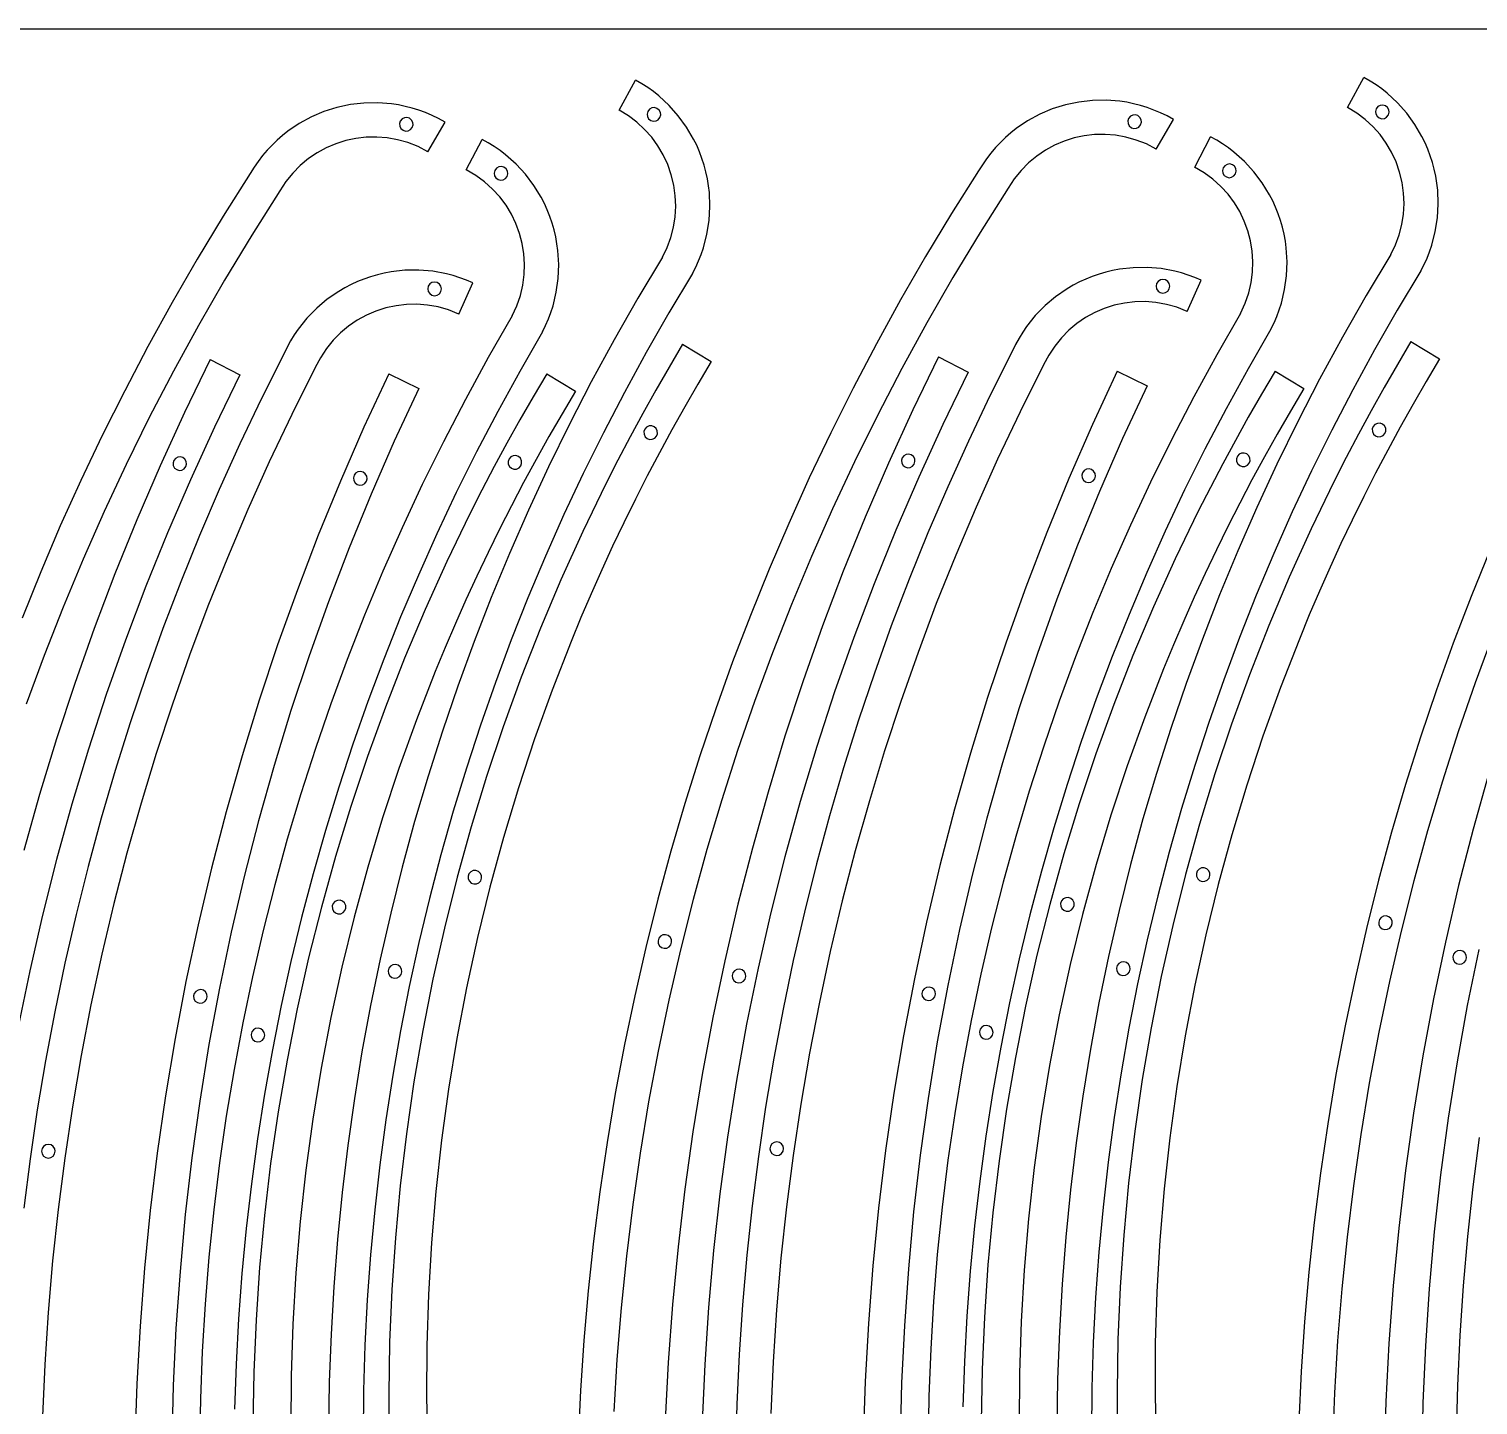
# Model space of a CAD drawing. Extents: x 0 to 2413, y 0 to 1207.
# Drawn here: x 1151 to 1787, y 603 to 1207 of the extents above; entities that cross this region are included whole.
import ezdxf

# ---------------------------------------------------------------- set-up
doc = ezdxf.new("R2010")
doc.units = 0

msp = doc.modelspace()

# ---------------------------------------------------------------- linework, layer by layer
at = {"layer": 'Layer 1', "color": 7}
for points in [[(1410.223676, 1171.029535), (1417.408957, 1184.206377)], [(1442.354794, 1099.411309), (1443.771205, 1102.168967), (1445.043915, 1104.981033), (1446.172335, 1107.841995), (1447.155875, 1110.746337), (1448.685954, 1116.663113), (1449.629435, 1122.687253), (1449.9816, 1128.77465), (1449.737729, 1134.881196), (1449.390805, 1137.927867), (1448.893104, 1140.962784), (1448.244034, 1143.980435), (1447.443007, 1146.975306), (1446.494601, 1149.926818), (1445.406111, 1152.815191), (1444.181019, 1155.636109), (1442.822806, 1158.385256), (1439.720942, 1163.650978), (1436.128372, 1168.577829), (1432.072949, 1173.131286), (1427.582525, 1177.276822), (1425.182892, 1179.185831), (1422.684953, 1180.979913), (1420.092189, 1182.654752), (1417.408083, 1184.206033)], [(1729.657676, 1172.180535), (1736.842957, 1185.357377)], [(1761.788794, 1100.562309), (1763.205205, 1103.319967), (1764.477915, 1106.132033), (1765.606335, 1108.992995), (1766.589875, 1111.897337), (1768.119954, 1117.814113), (1769.063435, 1123.838253), (1769.4156, 1129.92565), (1769.171729, 1136.032196), (1768.824805, 1139.078867), (1768.327104, 1142.113784), (1767.678034, 1145.131435), (1766.877007, 1148.126306), (1765.928601, 1151.077818), (1764.840111, 1153.966191), (1763.615019, 1156.787109), (1762.256806, 1159.536256), (1759.154942, 1164.801978), (1755.562372, 1169.728829), (1751.506949, 1174.282286), (1747.016525, 1178.427822), (1744.616892, 1180.336831), (1742.118953, 1182.130913), (1739.526189, 1183.805752), (1736.842083, 1185.357033)], [(1333.838061, 1165.797327), (1331.017929, 1167.345761), (1328.153738, 1168.734661), (1325.250859, 1169.965442), (1322.314661, 1171.039522), (1319.350514, 1171.958318), (1316.363789, 1172.723246), (1313.359854, 1173.335724), (1310.344079, 1173.797169), (1304.298492, 1174.272626), (1298.269984, 1174.160953), (1292.301514, 1173.473485), (1286.436041, 1172.221558), (1280.716523, 1170.416507), (1275.185917, 1168.069669), (1269.887184, 1165.192378), (1264.86328, 1161.795971), (1262.467814, 1159.906641), (1260.157165, 1157.891782), (1257.936703, 1155.752812), (1255.811797, 1153.491148), (1253.787817, 1151.108207), (1251.870133, 1148.605404), (1250.064115, 1145.984158), (1248.375133, 1143.245886)], [(1429.179884, 1106.596299), (1431.223325, 1110.828687), (1432.828186, 1115.209696), (1433.990881, 1119.705806), (1434.707824, 1124.283502), (1434.975431, 1128.909266), (1434.790114, 1133.549582), (1434.14829, 1138.170931), (1433.046372, 1142.739798), (1431.498551, 1147.17748), (1429.535517, 1151.410127), (1427.178434, 1155.411506), (1424.448468, 1159.15538), (1421.366784, 1162.615515), (1417.954546, 1165.765673), (1414.232919, 1168.579621), (1410.223067, 1171.031123)], [(1426.769295, 1171.831539), (1425.621271, 1172.149073), (1424.480189, 1172.006735), (1423.475712, 1171.446955), (1422.737501, 1170.512164), (1422.419717, 1169.36421), (1422.561806, 1168.223097), (1423.121367, 1167.218498), (1424.055996, 1166.480083), (1425.20402, 1166.162549), (1426.345102, 1166.304888), (1427.349579, 1166.864668), (1428.087789, 1167.799458), (1428.405574, 1168.947413), (1428.263484, 1170.088526), (1427.703924, 1171.093125), (1426.769295, 1171.831539), (1426.769295, 1171.831539)], [(1653.272061, 1166.948327), (1650.451929, 1168.496761), (1647.587738, 1169.885661), (1644.684859, 1171.116442), (1641.748661, 1172.190522), (1638.784514, 1173.109318), (1635.797789, 1173.874246), (1632.793854, 1174.486724), (1629.778079, 1174.948169), (1623.732492, 1175.423626), (1617.703984, 1175.311953), (1611.735514, 1174.624485), (1605.870041, 1173.372558), (1600.150523, 1171.567507), (1594.619917, 1169.220669), (1589.321184, 1166.343378), (1584.29728, 1162.946971), (1581.901814, 1161.057641), (1579.591165, 1159.042782), (1577.370703, 1156.903812), (1575.245797, 1154.642148), (1573.221817, 1152.259207), (1571.304133, 1149.756404), (1569.498115, 1147.135158), (1567.809133, 1144.396886)], [(1748.613884, 1107.747299), (1750.657325, 1111.979687), (1752.262186, 1116.360696), (1753.424881, 1120.856806), (1754.141824, 1125.434502), (1754.409431, 1130.060266), (1754.224114, 1134.700582), (1753.58229, 1139.321931), (1752.480372, 1143.890798), (1750.932551, 1148.32848), (1748.969517, 1152.561127), (1746.612434, 1156.562506), (1743.882468, 1160.30638), (1740.800784, 1163.766515), (1737.388546, 1166.916673), (1733.666919, 1169.730621), (1729.657067, 1172.182123)], [(1746.203295, 1172.982539), (1745.055271, 1173.300073), (1743.914189, 1173.157735), (1742.909712, 1172.597955), (1742.171501, 1171.663164), (1741.853717, 1170.51521), (1741.995806, 1169.374097), (1742.555367, 1168.369498), (1743.489996, 1167.631083), (1744.63802, 1167.313549), (1745.779102, 1167.455888), (1746.783579, 1168.015668), (1747.521789, 1168.950458), (1747.839574, 1170.098413), (1747.697484, 1171.239526), (1747.137924, 1172.244125), (1746.203295, 1172.982539), (1746.203295, 1172.982539)], [(1318.249043, 1167.491373), (1317.111242, 1167.83873), (1315.968079, 1167.727316), (1314.94984, 1167.195881), (1314.186811, 1166.283175), (1313.837018, 1165.146121), (1313.945984, 1164.002723), (1314.475237, 1162.983348), (1315.386307, 1162.218366), (1316.524108, 1161.871008), (1317.66727, 1161.982422), (1318.68551, 1162.513857), (1319.448539, 1163.426563), (1319.798332, 1164.563617), (1319.689366, 1165.707016), (1319.160113, 1166.726391), (1318.249043, 1167.491373), (1318.249043, 1167.491373)], [(1326.284852, 1152.830299), (1333.836712, 1165.797486)], [(1637.683043, 1168.642373), (1636.545242, 1168.98973), (1635.402079, 1168.878316), (1634.38384, 1168.346881), (1633.620811, 1167.434175), (1633.271018, 1166.297121), (1633.379984, 1165.153723), (1633.909237, 1164.134348), (1634.820307, 1163.369366), (1635.958108, 1163.022008), (1637.10127, 1163.133422), (1638.11951, 1163.664857), (1638.882539, 1164.577563), (1639.232332, 1165.714617), (1639.123366, 1166.858016), (1638.594113, 1167.877391), (1637.683043, 1168.642373), (1637.683043, 1168.642373)], [(1645.718852, 1153.981299), (1653.270712, 1166.948486)], [(1326.285248, 1152.829691), (1321.965783, 1155.061748), (1317.528721, 1156.813194), (1313.006707, 1158.092645), (1308.432383, 1158.908714), (1303.838395, 1159.270014), (1299.257385, 1159.185159), (1294.721996, 1158.662763), (1290.264874, 1157.71144), (1285.91866, 1156.339804), (1281.716, 1154.556467), (1277.689535, 1152.370045), (1273.871912, 1149.789151), (1270.295771, 1146.822398), (1266.993758, 1143.4784), (1263.998517, 1139.765772), (1261.34269, 1135.693126)], [(1343.148155, 1144.893788), (1350.091263, 1158.199853)], [(1376.583562, 1073.875134), (1377.949307, 1076.658232), (1379.170381, 1079.493101), (1380.246294, 1082.374219), (1381.176559, 1085.296061), (1382.598184, 1091.239827), (1383.431346, 1097.280213), (1383.672134, 1103.373031), (1383.316635, 1109.474096), (1382.914057, 1112.513913), (1382.36094, 1115.539221), (1381.656796, 1118.544498), (1380.801137, 1121.524219), (1379.798917, 1124.457894), (1378.657791, 1127.325879), (1377.381318, 1130.123923), (1375.973059, 1132.847773), (1372.775423, 1138.055891), (1369.093359, 1142.916222), (1364.955347, 1147.394757), (1360.389867, 1151.457486), (1357.955726, 1153.322294), (1355.425397, 1155.070397), (1352.80244, 1156.697544), (1350.090416, 1158.199482)], [(1645.719248, 1153.980691), (1641.399783, 1156.212748), (1636.962721, 1157.964194), (1632.440707, 1159.243645), (1627.866383, 1160.059714), (1623.272395, 1160.421014), (1618.691385, 1160.336159), (1614.155996, 1159.813763), (1609.698874, 1158.86244), (1605.35266, 1157.490804), (1601.15, 1155.707467), (1597.123535, 1153.521045), (1593.305912, 1150.940151), (1589.729771, 1147.973398), (1586.427758, 1144.6294), (1583.432517, 1140.916772), (1580.77669, 1136.844126)], [(1662.582155, 1146.044788), (1669.525263, 1159.350853)], [(1696.017562, 1075.026134), (1697.383307, 1077.809232), (1698.604381, 1080.644101), (1699.680294, 1083.525219), (1700.610559, 1086.447061), (1702.032184, 1092.390827), (1702.865346, 1098.431213), (1703.106134, 1104.524031), (1702.750635, 1110.625096), (1702.348057, 1113.664913), (1701.79494, 1116.690221), (1701.090796, 1119.695498), (1700.235137, 1122.675219), (1699.232917, 1125.608894), (1698.091791, 1128.476879), (1696.815318, 1131.274923), (1695.407059, 1133.998773), (1692.209423, 1139.206891), (1688.527359, 1144.067222), (1684.389347, 1148.545757), (1679.823867, 1152.608486), (1677.389726, 1154.473294), (1674.859397, 1156.221397), (1672.23644, 1157.848544), (1669.524416, 1159.350482)], [(1363.279455, 1080.818003), (1365.308658, 1085.236401), (1366.85231, 1089.749965), (1367.920532, 1094.326486), (1368.523442, 1098.933756), (1368.67116, 1103.539565), (1368.373806, 1108.111706), (1367.641499, 1112.617968), (1366.484358, 1117.026144), (1364.912503, 1121.304025), (1362.936053, 1125.419401), (1360.565127, 1129.340064), (1357.809846, 1133.033805), (1354.680327, 1136.468416), (1351.186692, 1139.611687), (1347.339058, 1142.43141), (1343.147546, 1144.895376)], [(1359.676337, 1145.998237), (1358.522656, 1146.294837), (1357.384296, 1146.131715), (1356.390147, 1145.553667), (1355.669097, 1144.60549), (1355.372349, 1143.451847), (1355.535326, 1142.313466), (1356.113246, 1141.319242), (1357.061331, 1140.598072), (1358.215013, 1140.301471), (1359.353373, 1140.464594), (1360.347522, 1141.042641), (1361.068572, 1141.990819), (1361.365319, 1143.144462), (1361.202343, 1144.282843), (1360.624422, 1145.277066), (1359.676337, 1145.998237), (1359.676337, 1145.998237)], [(1567.809133, 1144.396886), (1556.009709, 1125.753944), (1544.603945, 1106.907122), (1533.593487, 1087.862723), (1522.979983, 1068.627051), (1512.765079, 1049.206408), (1502.950424, 1029.607099), (1493.537665, 1009.835426), (1484.528447, 989.897693), (1475.92442, 969.800203), (1467.72723, 949.549259), (1459.938524, 929.151166), (1452.55995, 908.612226), (1445.593154, 887.938742), (1439.039784, 867.137018), (1432.901488, 846.213357), (1427.179911, 825.174062), (1421.876703, 804.025438), (1416.993509, 782.773786), (1412.531977, 761.425411), (1408.493755, 739.986616), (1404.880489, 718.463704), (1401.693826, 696.862979), (1398.935415, 675.190743), (1396.606902, 653.4533), (1394.709934, 631.656954), (1393.246159, 609.808008), (1392.217224, 587.912765)], [(1682.713455, 1081.969003), (1684.742658, 1086.387401), (1686.28631, 1090.900965), (1687.354532, 1095.477486), (1687.957442, 1100.084756), (1688.10516, 1104.690565), (1687.807806, 1109.262706), (1687.075499, 1113.768968), (1685.918358, 1118.177144), (1684.346503, 1122.455025), (1682.370053, 1126.570401), (1679.999127, 1130.491064), (1677.243846, 1134.184805), (1674.114327, 1137.619416), (1670.620692, 1140.762687), (1666.773058, 1143.58241), (1662.581546, 1146.046376)], [(1679.110337, 1147.149237), (1677.956656, 1147.445837), (1676.818296, 1147.282715), (1675.824147, 1146.704667), (1675.103097, 1145.75649), (1674.806349, 1144.602847), (1674.969326, 1143.464466), (1675.547246, 1142.470242), (1676.495331, 1141.749072), (1677.649013, 1141.452471), (1678.787373, 1141.615594), (1679.781522, 1142.193641), (1680.502572, 1143.141819), (1680.799319, 1144.295462), (1680.636343, 1145.433843), (1680.058422, 1146.428066), (1679.110337, 1147.149237), (1679.110337, 1147.149237)], [(1248.375133, 1143.245886), (1236.575709, 1124.602944), (1225.169945, 1105.756122), (1214.159487, 1086.711723), (1203.545983, 1067.476051), (1193.331079, 1048.055408), (1183.516424, 1028.456099), (1174.103665, 1008.684426), (1165.094447, 988.746693), (1156.49042, 968.649203), (1148.29323, 948.398259)], [(1261.34269, 1135.693126), (1249.023508, 1116.23999), (1237.140764, 1096.563588), (1225.69625, 1076.671317), (1214.691759, 1056.570574), (1204.129085, 1036.268755), (1194.010021, 1015.773258), (1184.336359, 995.091478), (1175.109893, 974.230814), (1166.332415, 953.198661), (1158.005719, 932.002416), (1150.131598, 910.649477)], [(1580.77669, 1136.844126), (1568.457508, 1117.39099), (1556.574764, 1097.714588), (1545.13025, 1077.822317), (1534.125759, 1057.721574), (1523.563085, 1037.419755), (1513.444021, 1016.924258), (1503.770359, 996.242478), (1494.543893, 975.381814), (1485.766415, 954.349661), (1477.439719, 933.153416), (1469.565598, 911.800477), (1462.145844, 890.298239), (1455.18225, 868.654101), (1448.676611, 846.875458), (1442.630718, 824.969708), (1437.046365, 802.944247), (1431.925344, 780.806471), (1427.269449, 758.563779), (1423.080473, 736.223566), (1419.360209, 713.79323), (1416.110449, 691.280166), (1413.332987, 668.691773), (1411.029616, 646.035446), (1409.202129, 623.318583), (1407.852319, 600.548581)], [(1429.179884, 1106.596299), (1418.372977, 1088.579104), (1407.968317, 1070.368204), (1397.967374, 1051.970359), (1388.371618, 1033.39233), (1379.18252, 1014.640877), (1370.40155, 995.722762), (1362.03018, 976.644746), (1354.069879, 957.413589), (1346.522119, 938.036052), (1339.38837, 918.518896), (1332.670102, 898.868882), (1326.368786, 879.092771), (1320.485893, 859.197324), (1315.022894, 839.189301), (1309.981258, 819.075464), (1305.362457, 798.862573), (1301.16796, 778.557389), (1297.39924, 758.166673), (1294.057766, 737.697187), (1291.145008, 717.15569), (1288.662438, 696.548943), (1286.611526, 675.883709), (1284.993743, 655.166746), (1283.810559, 634.404817), (1283.063444, 613.604682), (1282.753871, 592.773103)], [(1748.613884, 1107.747299), (1737.806977, 1089.730104), (1727.402317, 1071.519204), (1717.401374, 1053.121359), (1707.805618, 1034.54333), (1698.61652, 1015.791877), (1689.83555, 996.873762), (1681.46418, 977.795746), (1673.503879, 958.564589), (1665.956119, 939.187052), (1658.82237, 919.669896), (1652.104102, 900.019882), (1645.802786, 880.243771), (1639.919893, 860.348324), (1634.456894, 840.340301), (1629.415258, 820.226464), (1624.796457, 800.013573), (1620.60196, 779.708389), (1616.83324, 759.317673), (1613.491766, 738.848187), (1610.579008, 718.30669), (1608.096438, 697.699943), (1606.045526, 677.034709), (1604.427743, 656.317746), (1603.244559, 635.555817), (1602.497444, 614.755682), (1602.187871, 593.924103)], [(1346.07013, 1095.326492), (1343.21867, 1096.543072), (1340.323165, 1097.612445), (1337.389157, 1098.534414), (1334.422187, 1099.308782), (1328.411529, 1100.413936), (1322.335522, 1100.926338), (1316.238498, 1100.844422), (1310.164788, 1100.166618), (1307.150529, 1099.603769), (1304.158723, 1098.89136), (1301.194911, 1098.029195), (1298.264636, 1097.017079), (1295.388096, 1095.861044), (1292.584505, 1094.569773), (1289.857918, 1093.147046), (1287.212392, 1091.596643), (1282.180754, 1088.127926), (1277.522046, 1084.193863), (1273.268723, 1079.824691), (1269.453242, 1075.050649), (1267.719834, 1072.521252), (1266.108058, 1069.901976), (1264.621969, 1067.196602), (1263.265626, 1064.40891)], [(1665.50413, 1096.477492), (1662.65267, 1097.694072), (1659.757165, 1098.763445), (1656.823157, 1099.685414), (1653.856187, 1100.459782), (1647.845529, 1101.564936), (1641.769522, 1102.077338), (1635.672498, 1101.995422), (1629.598788, 1101.317618), (1626.584529, 1100.754769), (1623.592723, 1100.04236), (1620.628911, 1099.180195), (1617.698636, 1098.168079), (1614.822096, 1097.012044), (1612.018505, 1095.720773), (1609.291918, 1094.298046), (1606.646392, 1092.747643), (1601.614754, 1089.278926), (1596.956046, 1085.344863), (1592.702723, 1080.975691), (1588.887242, 1076.201649), (1587.153834, 1073.672252), (1585.542058, 1071.052976), (1584.055969, 1068.347602), (1582.699626, 1065.55991)], [(1761.788556, 1100.561912), (1751.451604, 1083.381222), (1741.486518, 1066.019569), (1731.894689, 1048.483026), (1722.677506, 1030.777667), (1713.836358, 1012.909565), (1705.372637, 994.884795), (1697.28773, 976.70943), (1689.583029, 958.389544), (1682.259923, 939.93121), (1675.319801, 921.340501), (1668.764054, 902.623492), (1662.59407, 883.786256), (1656.811241, 864.834867), (1651.416955, 845.775398), (1646.412602, 826.613923), (1641.799573, 807.356516), (1637.579256, 788.00925), (1633.753041, 768.578198), (1630.322319, 749.069436), (1627.288479, 729.489035), (1624.652911, 709.84307), (1622.417004, 690.137615), (1620.582149, 670.378743), (1619.149734, 650.572527), (1618.12115, 630.725041), (1617.497786, 610.84236), (1617.281033, 590.930556)], [(1442.354556, 1099.410912), (1432.017604, 1082.230222), (1422.052518, 1064.868569), (1412.460689, 1047.332026), (1403.243506, 1029.626667), (1394.402358, 1011.758565), (1385.938637, 993.733795), (1377.85373, 975.55843), (1370.149029, 957.238544), (1362.825923, 938.78021), (1355.885801, 920.189501), (1349.330054, 901.472492), (1343.16007, 882.635256), (1337.377241, 863.683867), (1331.982955, 844.624398), (1326.978602, 825.462923), (1322.365573, 806.205516), (1318.145256, 786.85825), (1314.319041, 767.427198), (1310.888319, 747.918436), (1307.854479, 728.338035), (1305.218911, 708.69207), (1302.983004, 688.986615), (1301.148149, 669.227743), (1299.715734, 649.421527), (1298.68715, 629.574041), (1298.063786, 609.69136), (1297.847033, 589.779556)], [(1330.389963, 1095.465874), (1329.222786, 1095.699779), (1328.09552, 1095.47606), (1327.134221, 1094.846233), (1326.464945, 1093.861813), (1326.229658, 1092.694914), (1326.452042, 1091.567384), (1327.080731, 1090.60534), (1328.064357, 1089.934899), (1329.231534, 1089.700993), (1330.3588, 1089.924712), (1331.320099, 1090.55454), (1331.989375, 1091.53896), (1332.224662, 1092.705859), (1332.002278, 1093.833389), (1331.373589, 1094.795433), (1330.389963, 1095.465874), (1330.389963, 1095.465874)], [(1339.840391, 1081.674168), (1346.068754, 1095.326518)], [(1649.823963, 1096.616874), (1648.656786, 1096.850779), (1647.52952, 1096.62706), (1646.568221, 1095.997233), (1645.898945, 1095.012813), (1645.663658, 1093.845914), (1645.886042, 1092.718384), (1646.514731, 1091.75634), (1647.498357, 1091.085899), (1648.665534, 1090.851993), (1649.7928, 1091.075712), (1650.754099, 1091.70554), (1651.423375, 1092.68996), (1651.658662, 1093.856859), (1651.436278, 1094.984389), (1650.807589, 1095.946433), (1649.823963, 1096.616874), (1649.823963, 1096.616874)], [(1659.274391, 1082.825168), (1665.502754, 1096.477518)], [(1659.274867, 1082.824665), (1654.755295, 1084.617249), (1650.166379, 1085.919927), (1645.53975, 1086.74451), (1640.907034, 1087.102807), (1636.299861, 1087.006626), (1631.749858, 1086.467778), (1627.288654, 1085.498072), (1622.947877, 1084.109317), (1618.759156, 1082.313323), (1614.754118, 1080.121899), (1610.964391, 1077.546854), (1607.421605, 1074.599997), (1604.157387, 1071.293139), (1601.203366, 1067.638088), (1598.59117, 1063.646655), (1596.352426, 1059.330647)], [(1363.279455, 1080.818003), (1352.803829, 1062.606201), (1342.733924, 1044.20808), (1333.071087, 1025.630428), (1323.816664, 1006.880032), (1314.972003, 987.963678), (1306.538449, 968.888152), (1298.517351, 949.660242), (1290.910053, 930.286734), (1283.717904, 910.774415), (1276.94225, 891.130071), (1270.584437, 871.360489), (1264.645813, 851.472455), (1259.127723, 831.472757), (1254.031516, 811.368181), (1249.358536, 791.165512), (1245.110132, 770.871539), (1241.28765, 750.493048), (1237.892436, 730.036825), (1234.925837, 709.509657), (1232.389201, 688.918331), (1230.283873, 668.269633), (1228.6112, 647.57035), (1227.37253, 626.827268), (1226.569209, 606.047174), (1226.202583, 585.236855)], [(1339.840867, 1081.673665), (1335.321295, 1083.466249), (1330.732379, 1084.768927), (1326.10575, 1085.59351), (1321.473034, 1085.951807), (1316.865861, 1085.855626), (1312.315858, 1085.316778), (1307.854654, 1084.347072), (1303.513877, 1082.958317), (1299.325156, 1081.162323), (1295.320118, 1078.970899), (1291.530391, 1076.395854), (1287.987605, 1073.448997), (1284.723387, 1070.142139), (1281.769366, 1066.487088), (1279.15717, 1062.495655), (1276.918426, 1058.179647)], [(1682.713455, 1081.969003), (1672.237829, 1063.757201), (1662.167924, 1045.35908), (1652.505087, 1026.781428), (1643.250664, 1008.031032), (1634.406003, 989.114678), (1625.972449, 970.039152), (1617.951351, 950.811242), (1610.344053, 931.437734), (1603.151904, 911.925415), (1596.37625, 892.281071), (1590.018437, 872.511489), (1584.079813, 852.623455), (1578.561723, 832.623757), (1573.465516, 812.519181), (1568.792536, 792.316512), (1564.544132, 772.022539), (1560.72165, 751.644048), (1557.326436, 731.187825), (1554.359837, 710.660657), (1551.823201, 690.069331), (1549.717873, 669.420633), (1548.0452, 648.72135), (1546.80653, 627.978268), (1546.003209, 607.198174), (1545.636583, 586.387855)], [(1696.01735, 1075.025711), (1685.996302, 1057.658867), (1676.350368, 1040.11789), (1667.080826, 1022.408879), (1658.188955, 1004.537931), (1649.676033, 986.511144), (1641.543338, 968.334616), (1633.792149, 950.014446), (1626.423744, 931.556732), (1619.439402, 912.96757), (1612.840401, 894.25306), (1606.628019, 875.4193), (1600.803536, 856.472387), (1595.36823, 837.41842), (1590.323378, 818.263496), (1585.670259, 799.013714), (1581.410153, 779.675171), (1577.544337, 760.253966), (1574.074089, 740.756197), (1571.000689, 721.187961), (1568.325414, 701.555357), (1566.049543, 681.864483), (1564.174355, 662.121436), (1562.701128, 642.332316), (1561.63114, 622.503219), (1560.96567, 602.640244)], [(1376.58335, 1073.874711), (1366.562302, 1056.507867), (1356.916368, 1038.96689), (1347.646826, 1021.257879), (1338.754955, 1003.386931), (1330.242033, 985.360144), (1322.109338, 967.183616), (1314.358149, 948.863446), (1306.989744, 930.405732), (1300.005402, 911.81657), (1293.406401, 893.10206), (1287.194019, 874.2683), (1281.369536, 855.321387), (1275.93423, 836.26742), (1270.889378, 817.112496), (1266.236259, 797.862714), (1261.976153, 778.524171), (1258.110337, 759.102966), (1254.640089, 739.605197), (1251.566689, 720.036961), (1248.891414, 700.404357), (1246.615543, 680.713483), (1244.740355, 660.970436), (1243.267128, 641.181316), (1242.19714, 621.352219), (1241.53167, 601.489244)], [(1438.01177, 1068.490208), (1432.045444, 1058.427568), (1426.217981, 1048.302076), (1420.529568, 1038.115144), (1414.98039, 1027.868181), (1409.570634, 1017.562599), (1404.300488, 1007.199808), (1394.179767, 986.308241), (1384.619719, 965.204765), (1375.621837, 943.900665), (1367.187612, 922.407224), (1359.318536, 900.735728), (1352.0161, 878.897462), (1345.281798, 856.903709), (1339.117121, 834.765754), (1333.52356, 812.494882), (1328.502609, 790.102378), (1324.055758, 767.599526), (1320.1845, 744.99761), (1316.890326, 722.307916), (1314.174729, 699.541727), (1312.039201, 676.710329), (1310.485233, 653.825005), (1309.514318, 630.897041), (1309.127947, 607.937722), (1309.327612, 584.958331)], [(1438.010976, 1068.489494), (1450.595761, 1060.8826)], [(1757.44577, 1069.641208), (1751.479444, 1059.578568), (1745.651981, 1049.453076), (1739.963568, 1039.266144), (1734.41439, 1029.019181), (1729.004634, 1018.713599), (1723.734488, 1008.350808), (1713.613767, 987.459241), (1704.053719, 966.355765), (1695.055837, 945.051665), (1686.621612, 923.558224), (1678.752536, 901.886728), (1671.4501, 880.048462), (1664.715798, 858.054709), (1658.551121, 835.916754), (1652.95756, 813.645882), (1647.936609, 791.253378), (1643.489758, 768.750526), (1639.6185, 746.14861), (1636.324326, 723.458916), (1633.608729, 700.692727), (1631.473201, 677.861329), (1629.919233, 654.976005), (1628.948318, 632.048041), (1628.561947, 609.088722), (1628.761612, 586.109331)], [(1757.444976, 1069.640494), (1770.029761, 1062.0336)], [(1263.265626, 1064.40891), (1253.373659, 1044.687481), (1243.893634, 1024.802227), (1234.826564, 1004.759582), (1226.173463, 984.565983), (1217.935345, 964.227864), (1210.113224, 943.751662), (1202.708114, 923.143811), (1195.721028, 902.410749), (1189.152981, 881.55891), (1183.004986, 860.59473), (1177.278057, 839.524644), (1171.973208, 818.355089), (1167.091453, 797.0925), (1162.633806, 775.743312), (1158.60128, 754.313962), (1154.994889, 732.810884), (1151.815648, 711.240515), (1149.06457, 689.60929)], [(1230.829549, 1061.691034), (1219.565569, 1038.491554), (1208.846584, 1015.090151), (1198.673607, 991.496292), (1189.047652, 967.719443), (1179.96973, 943.769071), (1171.440855, 919.654641), (1163.46204, 895.385622), (1156.034296, 870.971478), (1149.158636, 846.421677)], [(1230.829364, 1061.690822), (1243.874523, 1055.005603)], [(1550.263549, 1062.842034), (1538.999569, 1039.642554), (1528.280584, 1016.241151), (1518.107607, 992.647292), (1508.481652, 968.870443), (1499.40373, 944.920071), (1490.874855, 920.805641), (1482.89604, 896.536622), (1475.468296, 872.122478), (1468.592636, 847.572677), (1462.270074, 822.896686), (1456.501622, 798.10397), (1451.288292, 773.203996), (1446.631097, 748.206231), (1442.53105, 723.120141), (1438.989164, 697.955193), (1436.006451, 672.720853), (1433.583924, 647.426588), (1431.722595, 622.081865), (1430.423478, 596.696149)], [(1582.699626, 1065.55991), (1572.807659, 1045.838481), (1563.327634, 1025.953227), (1554.260564, 1005.910582), (1545.607463, 985.716983), (1537.369345, 965.378864), (1529.547224, 944.902662), (1522.142114, 924.294811), (1515.155028, 903.561749), (1508.586981, 882.70991), (1502.438986, 861.74573), (1496.712057, 840.675644), (1491.407208, 819.506089), (1486.525453, 798.2435), (1482.067806, 776.894312), (1478.03528, 755.464962), (1474.428889, 733.961884), (1471.249648, 712.391515), (1468.49857, 690.76029), (1466.176668, 669.074645), (1464.284958, 647.341015), (1462.824452, 625.565837), (1461.796164, 603.755545), (1461.201109, 581.916575)], [(1550.263364, 1062.841822), (1563.308523, 1056.156603)], [(1770.03029, 1062.032913), (1764.127292, 1052.11877), (1758.364833, 1042.141206), (1752.743094, 1032.101681), (1747.262256, 1022.001656), (1741.9225, 1011.842595), (1736.724007, 1001.625958), (1731.666959, 991.353207), (1726.751536, 981.025804), (1721.97792, 970.64521), (1717.346292, 960.212888), (1712.856833, 949.730298), (1708.509724, 939.198903), (1700.24328, 917.995543), (1692.54841, 896.614501), (1685.426562, 875.067471), (1678.879186, 853.366147), (1672.90773, 831.522221), (1667.513644, 809.547388), (1662.698376, 787.45334), (1658.463376, 765.251771), (1654.810091, 742.954376), (1651.739972, 720.572846), (1649.254467, 698.118876), (1647.355026, 675.60416), (1646.043096, 653.04039), (1645.320127, 630.43926), (1645.187569, 607.812464), (1645.646869, 585.171695)], [(1243.875343, 1055.006133), (1232.72207, 1032.124343), (1222.120056, 1009.038875), (1212.070285, 985.759526), (1202.573738, 962.296097), (1193.631396, 938.658383), (1185.244242, 914.856185), (1177.413256, 890.899299), (1170.139421, 866.797525), (1163.423718, 842.560661), (1157.267129, 818.198504), (1151.670635, 793.720854), (1146.635218, 769.137508)], [(1276.918426, 1058.179647), (1266.589633, 1037.600465), (1256.717272, 1016.84241), (1247.302392, 995.91302), (1238.346045, 974.819833), (1229.849281, 953.570389), (1221.81315, 932.172224), (1214.238704, 910.632877), (1207.126991, 888.959886), (1200.479063, 867.16079), (1194.295971, 845.243126), (1188.578764, 823.214433), (1183.328493, 801.082248), (1178.546209, 778.854111), (1174.232962, 756.537558), (1170.389803, 734.14013), (1167.017782, 711.669362), (1164.117949, 689.132794), (1161.691355, 666.537964), (1159.73905, 643.892411), (1158.262085, 621.203671), (1157.26151, 598.479284)], [(1309.108494, 1055.449309), (1298.270694, 1032.047703), (1287.981493, 1008.454174), (1278.241728, 984.678208), (1269.052239, 960.729287), (1260.413867, 936.616894), (1252.327449, 912.350514), (1244.793826, 887.939629), (1237.813837, 863.393723), (1231.388321, 838.72228), (1225.518117, 813.934783), (1220.204066, 789.040715), (1215.447005, 764.04956), (1211.247775, 738.970801), (1207.607216, 713.813922), (1204.526165, 688.588406), (1202.005464, 663.303736), (1200.04595, 637.969397), (1198.648464, 612.594871), (1197.813845, 587.189642)], [(1378.465779, 1055.420549), (1372.499453, 1045.357909), (1366.67199, 1035.232417), (1360.983576, 1025.045485), (1355.434398, 1014.798522), (1350.024643, 1004.49294), (1344.754496, 994.130149), (1334.633775, 973.238582), (1325.073728, 952.135106), (1316.075845, 930.831006), (1307.64162, 909.337565), (1299.772544, 887.666069), (1292.470109, 865.827802), (1285.735807, 843.834049), (1279.571129, 821.696095), (1273.977569, 799.425223), (1268.956617, 777.032719), (1264.509766, 754.529866), (1260.638508, 731.927951), (1257.344335, 709.238256), (1254.628738, 686.472068), (1252.493209, 663.640669), (1250.939242, 640.755346), (1249.968326, 617.827382), (1249.581955, 594.868062)], [(1309.108308, 1055.449097), (1322.273562, 1049.003591)], [(1450.59629, 1060.881913), (1444.693292, 1050.96777), (1438.930833, 1040.990206), (1433.309094, 1030.950681), (1427.828256, 1020.850656), (1422.4885, 1010.691595), (1417.290007, 1000.474958), (1412.232959, 990.202207), (1407.317536, 979.874804), (1402.54392, 969.49421), (1397.912292, 959.061888), (1393.422833, 948.579298), (1389.075724, 938.047903), (1380.80928, 916.844543), (1373.11441, 895.463501), (1365.992562, 873.916471), (1359.445186, 852.215147), (1353.47373, 830.371221), (1348.079644, 808.396388), (1343.264376, 786.30234), (1339.029376, 764.100771), (1335.376091, 741.803376), (1332.305972, 719.421846), (1329.820467, 696.967876), (1327.921026, 674.45316), (1326.609096, 651.88939), (1325.886127, 629.28826), (1325.753569, 606.661464), (1326.212869, 584.020695)], [(1378.464985, 1055.419835), (1391.049769, 1047.812941)], [(1563.309343, 1056.157133), (1552.15607, 1033.275343), (1541.554056, 1010.189875), (1531.504285, 986.910526), (1522.007738, 963.447097), (1513.065396, 939.809383), (1504.678242, 916.007185), (1496.847256, 892.050299), (1489.573421, 867.948525), (1482.857718, 843.711661), (1476.701129, 819.349504), (1471.104635, 794.871854), (1466.069218, 770.288508), (1461.59586, 745.609265), (1457.685543, 720.843924), (1454.339247, 696.002281), (1451.557955, 671.094136), (1449.342649, 646.129288), (1447.69431, 621.117533), (1446.613919, 596.068671)], [(1596.352426, 1059.330647), (1586.023633, 1038.751465), (1576.151272, 1017.99341), (1566.736392, 997.06402), (1557.780045, 975.970833), (1549.283281, 954.721389), (1541.24715, 933.323224), (1533.672704, 911.783877), (1526.560991, 890.110886), (1519.913063, 868.31179), (1513.729971, 846.394126), (1508.012764, 824.365433), (1502.762493, 802.233248), (1497.980209, 780.005111), (1493.666962, 757.688558), (1489.823803, 735.29113), (1486.451782, 712.820362), (1483.551949, 690.283794), (1481.125355, 667.688964), (1479.17305, 645.043411), (1477.696085, 622.354671), (1476.69551, 599.630284)], [(1628.542494, 1056.600309), (1617.704694, 1033.198703), (1607.415493, 1009.605174), (1597.675728, 985.829208), (1588.486239, 961.880287), (1579.847867, 937.767894), (1571.761449, 913.501514), (1564.227826, 889.090629), (1557.247837, 864.544723), (1550.822321, 839.87328), (1544.952117, 815.085783), (1539.638066, 790.191715), (1534.881005, 765.20056), (1530.681775, 740.121801), (1527.041216, 714.964922), (1523.960165, 689.739406), (1521.439464, 664.454736), (1519.47995, 639.120397), (1518.082464, 613.745871), (1517.247845, 588.340642)], [(1697.899779, 1056.571549), (1691.933453, 1046.508909), (1686.10599, 1036.383417), (1680.417576, 1026.196485), (1674.868398, 1015.949522), (1669.458643, 1005.64394), (1664.188496, 995.281149), (1654.067775, 974.389582), (1644.507728, 953.286106), (1635.509845, 931.982006), (1627.07562, 910.488565), (1619.206544, 888.817069), (1611.904109, 866.978802), (1605.169807, 844.985049), (1599.005129, 822.847095), (1593.411569, 800.576223), (1588.390617, 778.183719), (1583.943766, 755.680866), (1580.072508, 733.078951), (1576.778335, 710.389256), (1574.062738, 687.623068), (1571.927209, 664.791669), (1570.373242, 641.906346), (1569.402326, 618.978382), (1569.015955, 596.019062)], [(1628.542308, 1056.600097), (1641.707562, 1050.154591)], [(1697.898985, 1056.570835), (1710.483769, 1048.963941)], [(1322.274355, 1049.00412), (1311.541434, 1025.922175), (1301.363406, 1002.646668), (1291.741074, 979.187413), (1282.67524, 955.554226), (1274.166707, 931.75692), (1266.216275, 907.80531), (1258.824749, 883.70921), (1251.99293, 859.478437), (1245.72162, 835.122803), (1240.011622, 810.652124), (1234.863737, 786.076214), (1230.27877, 761.404888), (1226.25752, 736.64796), (1222.800792, 711.815245), (1219.909387, 686.916558), (1217.584107, 661.961713), (1215.825755, 636.960524), (1214.635133, 611.922807), (1214.013043, 586.858376)], [(1641.708355, 1050.15512), (1630.975434, 1027.073175), (1620.797406, 1003.797668), (1611.175074, 980.338413), (1602.10924, 956.705226), (1593.600707, 932.90792), (1585.650275, 908.95631), (1578.258749, 884.86021), (1571.42693, 860.629437), (1565.15562, 836.273803), (1559.445622, 811.803124), (1554.297737, 787.227214), (1549.71277, 762.555888), (1545.69152, 737.79896), (1542.234792, 712.966245), (1539.343387, 688.067558), (1537.018107, 663.112713), (1535.259755, 638.111524), (1534.069133, 613.073807), (1533.447043, 588.009376)], [(1710.484299, 1048.963253), (1704.5813, 1039.049111), (1698.818841, 1029.071546), (1693.197102, 1019.032021), (1687.716264, 1008.931997), (1682.376508, 998.772936), (1677.178015, 988.556299), (1672.120967, 978.283548), (1667.205544, 967.956145), (1662.431929, 957.575551), (1657.8003, 947.143228), (1653.310841, 936.660639), (1648.963732, 926.129244), (1640.697288, 904.925884), (1633.002418, 883.544842), (1625.88057, 861.997812), (1619.333194, 840.296488), (1613.361739, 818.452562), (1607.967652, 796.477728), (1603.152385, 774.383681), (1598.917384, 752.182112), (1595.2641, 729.884716), (1592.193981, 707.503187), (1589.708476, 685.049217), (1587.809034, 662.534501), (1586.497104, 639.970731), (1585.774136, 617.369601), (1585.641577, 594.742805)], [(1391.050299, 1047.812253), (1385.1473, 1037.898111), (1379.384841, 1027.920546), (1373.763102, 1017.881021), (1368.282264, 1007.780997), (1362.942508, 997.621936), (1357.744015, 987.405299), (1352.686967, 977.132548), (1347.771544, 966.805145), (1342.997929, 956.424551), (1338.3663, 945.992228), (1333.876841, 935.509639), (1329.529732, 924.978244), (1321.263288, 903.774884), (1313.568418, 882.393842), (1306.44657, 860.846812), (1299.899194, 839.145488), (1293.927739, 817.301562), (1288.533652, 795.326728), (1283.718385, 773.232681), (1279.483384, 751.031112), (1275.8301, 728.733716), (1272.759981, 706.352187), (1270.274476, 683.898217), (1268.375034, 661.383501), (1267.063104, 638.819731), (1266.340136, 616.218601), (1266.207577, 593.591805)], [(1426.918043, 1030.411079), (1426.40812, 1031.487533), (1425.554659, 1032.258196), (1424.474511, 1032.652657), (1423.28453, 1032.600505), (1422.20796, 1032.090826), (1421.437103, 1031.237539), (1421.042397, 1030.157481), (1421.09428, 1028.967488), (1421.604203, 1027.891033), (1422.457665, 1027.12037), (1423.537812, 1026.725909), (1424.727794, 1026.778062), (1425.804364, 1027.287741), (1426.57522, 1028.141028), (1426.969926, 1029.221086), (1426.918043, 1030.411079), (1426.918043, 1030.411079)], [(1746.352043, 1031.562079), (1745.84212, 1032.638533), (1744.988659, 1033.409196), (1743.908511, 1033.803657), (1742.71853, 1033.751505), (1741.64196, 1033.241826), (1740.871103, 1032.388539), (1740.476397, 1031.308481), (1740.52828, 1030.118488), (1741.038203, 1029.042033), (1741.891665, 1028.27137), (1742.971812, 1027.876909), (1744.161794, 1027.929062), (1745.238364, 1028.438741), (1746.00922, 1029.292028), (1746.403926, 1030.372086), (1746.352043, 1031.562079), (1746.352043, 1031.562079)], [(1220.35709, 1017.053606), (1219.772129, 1018.089933), (1218.866846, 1018.797387), (1217.762462, 1019.114186), (1216.580195, 1018.978549), (1215.542905, 1018.395297), (1214.83396, 1017.491182), (1214.515341, 1016.387322), (1214.649029, 1015.204833), (1215.23399, 1014.168506), (1216.139272, 1013.461052), (1217.243657, 1013.144253), (1218.425924, 1013.279889), (1219.463213, 1013.863141), (1220.172158, 1014.767256), (1220.490777, 1015.871117), (1220.35709, 1017.053606), (1220.35709, 1017.053606)], [(1367.372051, 1017.34142), (1366.862128, 1018.417874), (1366.008667, 1019.188537), (1364.928519, 1019.582998), (1363.738538, 1019.530845), (1362.661968, 1019.021166), (1361.891111, 1018.16788), (1361.496406, 1017.087821), (1361.548289, 1015.897828), (1362.058212, 1014.821374), (1362.911673, 1014.050711), (1363.991821, 1013.65625), (1365.181802, 1013.708403), (1366.258372, 1014.218082), (1367.029229, 1015.071368), (1367.423934, 1016.151427), (1367.372051, 1017.34142), (1367.372051, 1017.34142)], [(1539.79109, 1018.204606), (1539.206129, 1019.240933), (1538.300846, 1019.948387), (1537.196462, 1020.265186), (1536.014195, 1020.129549), (1534.976905, 1019.546297), (1534.26796, 1018.642182), (1533.949341, 1017.538322), (1534.083029, 1016.355833), (1534.66799, 1015.319506), (1535.573272, 1014.612052), (1536.677657, 1014.295253), (1537.859924, 1014.430889), (1538.897213, 1015.014141), (1539.606158, 1015.918256), (1539.924777, 1017.022117), (1539.79109, 1018.204606), (1539.79109, 1018.204606)], [(1686.806051, 1018.49242), (1686.296128, 1019.568874), (1685.442667, 1020.339537), (1684.362519, 1020.733998), (1683.172538, 1020.681845), (1682.095968, 1020.172166), (1681.325111, 1019.31888), (1680.930406, 1018.238821), (1680.982289, 1017.048828), (1681.492212, 1015.972374), (1682.345673, 1015.201711), (1683.425821, 1014.80725), (1684.615802, 1014.859403), (1685.692372, 1015.369082), (1686.463229, 1016.222368), (1686.857934, 1017.302427), (1686.806051, 1018.49242), (1686.806051, 1018.49242)], [(1299.454151, 1010.627811), (1298.850396, 1011.653412), (1297.93231, 1012.344312), (1296.822247, 1012.640934), (1295.642562, 1012.483703), (1294.616041, 1011.881514), (1293.923742, 1010.964483), (1293.625426, 1009.854874), (1293.780856, 1008.674951), (1294.384612, 1007.649349), (1295.302698, 1006.95845), (1296.41276, 1006.661828), (1297.592445, 1006.819059), (1298.618967, 1007.421248), (1299.311266, 1008.338279), (1299.609581, 1009.447888), (1299.454151, 1010.627811), (1299.454151, 1010.627811)], [(1618.888151, 1011.778811), (1618.284396, 1012.804412), (1617.36631, 1013.495312), (1616.256247, 1013.791934), (1615.076562, 1013.634703), (1614.050041, 1013.032514), (1613.357742, 1012.115483), (1613.059426, 1011.005874), (1613.214856, 1009.825951), (1613.818612, 1008.800349), (1614.736698, 1008.10945), (1615.84676, 1007.812828), (1617.026445, 1007.970059), (1618.052967, 1008.572248), (1618.745266, 1009.489279), (1619.043581, 1010.598888), (1618.888151, 1011.778811), (1618.888151, 1011.778811)], [(1791.99342, 978.033203), (1783.79623, 957.782259), (1776.007524, 937.384166), (1768.62895, 916.845226), (1761.662154, 896.171742), (1755.108784, 875.370018), (1748.970488, 854.446357), (1743.248911, 833.407062), (1737.945703, 812.258438), (1733.062509, 791.006786), (1728.600977, 769.658411), (1724.562755, 748.219616), (1720.949489, 726.696704), (1717.762826, 705.095979), (1715.004415, 683.423743), (1712.675902, 661.6863), (1710.778934, 639.889954), (1709.315159, 618.041008), (1708.286224, 596.145765), (1707.693775, 574.210528), (1707.539461, 552.241601), (1707.824929, 530.245287), (1708.551825, 508.22789), (1709.721797, 486.195712)], [(1793.508719, 941.386416), (1785.634598, 920.033477), (1778.214844, 898.531239), (1771.25125, 876.887101), (1764.745611, 855.108458), (1758.699718, 833.202708), (1753.115365, 811.177247), (1747.994344, 789.039471), (1743.338449, 766.796779), (1739.149473, 744.456566), (1735.429209, 722.02623), (1732.179449, 699.513166), (1729.401987, 676.924773), (1727.098616, 654.268446), (1725.271129, 631.551583), (1723.921319, 608.781581), (1723.050978, 585.965835), (1722.661901, 563.111744), (1722.755879, 540.226703), (1723.334706, 517.318109), (1724.400176, 494.39336), (1725.95408, 471.459852), (1727.998212, 448.524983)], [(1791.537296, 880.355478), (1784.661636, 855.805677), (1778.339074, 831.129686), (1772.570622, 806.33697), (1767.357292, 781.436996), (1762.700097, 756.439231), (1758.60005, 731.353141), (1755.058164, 706.188193), (1752.075451, 680.953853), (1749.652924, 655.659588), (1747.791595, 630.314865), (1746.492478, 604.929149), (1745.756584, 579.511907)], [(1669.222077, 836.638941), (1668.712156, 837.715408), (1667.85869, 838.48608), (1666.778533, 838.880545), (1665.588542, 838.828388), (1664.511965, 838.318699), (1663.74111, 837.465398), (1663.346413, 836.385326), (1663.398314, 835.195323), (1663.908235, 834.118856), (1664.761701, 833.348184), (1665.841858, 832.95372), (1667.031849, 833.005876), (1668.108426, 833.515566), (1668.879281, 834.368866), (1669.273978, 835.448938), (1669.222077, 836.638941), (1669.222077, 836.638941)], [(1349.788077, 835.487941), (1349.278156, 836.564408), (1348.42469, 837.33508), (1347.344533, 837.729545), (1346.154542, 837.677388), (1345.077965, 837.167699), (1344.30711, 836.314398), (1343.912413, 835.234326), (1343.964314, 834.044323), (1344.474235, 832.967856), (1345.327701, 832.197184), (1346.407858, 831.80272), (1347.597849, 831.854876), (1348.674426, 832.364566), (1349.445281, 833.217866), (1349.839978, 834.297938), (1349.788077, 835.487941), (1349.788077, 835.487941)], [(1290.242085, 822.418282), (1289.732164, 823.494749), (1288.878698, 824.265421), (1287.798542, 824.659885), (1286.60855, 824.607729), (1285.531973, 824.098039), (1284.761118, 823.244739), (1284.366422, 822.164667), (1284.418322, 820.974664), (1284.928243, 819.898197), (1285.78171, 819.127525), (1286.861866, 818.73306), (1288.051858, 818.785217), (1289.128434, 819.294906), (1289.89929, 820.148207), (1290.293986, 821.228279), (1290.242085, 822.418282), (1290.242085, 822.418282)], [(1609.676085, 823.569282), (1609.166164, 824.645749), (1608.312698, 825.416421), (1607.232542, 825.810885), (1606.04255, 825.758729), (1604.965973, 825.249039), (1604.195118, 824.395739), (1603.800422, 823.315667), (1603.852322, 822.125664), (1604.362243, 821.049197), (1605.21571, 820.278525), (1606.295866, 819.88406), (1607.485858, 819.936217), (1608.562434, 820.445906), (1609.33329, 821.299207), (1609.727986, 822.379279), (1609.676085, 823.569282), (1609.676085, 823.569282)], [(1747.712476, 817.447146), (1746.575079, 817.793393), (1745.432617, 817.6814), (1744.415131, 817.149907), (1743.652662, 816.237656), (1743.302941, 815.101322), (1743.411443, 813.958523), (1743.939824, 812.939418), (1744.849741, 812.174165), (1745.987139, 811.827918), (1747.129601, 811.939911), (1748.147086, 812.471404), (1748.909555, 813.383655), (1749.259276, 814.519989), (1749.150774, 815.662788), (1748.622393, 816.681893), (1747.712476, 817.447146), (1747.712476, 817.447146)], [(1431.643476, 809.214146), (1430.506079, 809.560393), (1429.363617, 809.4484), (1428.346131, 808.916907), (1427.583662, 808.004656), (1427.233941, 806.868322), (1427.342443, 805.725523), (1427.870824, 804.706418), (1428.780741, 803.941165), (1429.918139, 803.594918), (1431.060601, 803.706911), (1432.078086, 804.238404), (1432.840555, 805.150655), (1433.190276, 806.286989), (1433.081774, 807.429788), (1432.553393, 808.448893), (1431.643476, 809.214146), (1431.643476, 809.214146)], [(1787.173635, 803.104854), (1782.138218, 778.521508), (1777.66486, 753.842265), (1773.754543, 729.076924), (1770.408247, 704.235281), (1767.626955, 679.327136), (1765.411649, 654.362288), (1763.76331, 629.350533), (1762.682919, 604.301671), (1762.171459, 579.2255), (1762.22991, 554.131817), (1762.859256, 529.030422), (1764.060476, 503.931113), (1765.834554, 478.843688), (1768.18247, 453.777944), (1771.105206, 428.743682), (1774.603745, 403.750698), (1778.679067, 378.808791), (1783.332154, 353.927759), (1788.563988, 329.117401)], [(1781.634821, 800.600485), (1781.049504, 801.63601), (1780.144297, 802.342792), (1779.040284, 802.659169), (1777.858548, 802.523483), (1776.821666, 801.940572), (1776.112785, 801.037008), (1775.793845, 799.933732), (1775.926787, 798.751685), (1776.512104, 797.716159), (1777.417312, 797.009377), (1778.521325, 796.693), (1779.703061, 796.828686), (1780.739942, 797.411598), (1781.448824, 798.315162), (1781.767764, 799.418437), (1781.634821, 800.600485), (1781.634821, 800.600485)], [(1313.237073, 796.184269), (1312.089049, 796.501803), (1310.947967, 796.359464), (1309.94349, 795.799684), (1309.20528, 794.864894), (1308.887496, 793.716939), (1309.029585, 792.575826), (1309.589145, 791.571227), (1310.523775, 790.832813), (1311.671799, 790.515279), (1312.81288, 790.657617), (1313.817358, 791.217397), (1314.555568, 792.152188), (1314.873352, 793.300142), (1314.731263, 794.441255), (1314.171702, 795.445854), (1313.237073, 796.184269), (1313.237073, 796.184269)], [(1465.565821, 792.367485), (1464.980504, 793.40301), (1464.075297, 794.109792), (1462.971284, 794.426169), (1461.789548, 794.290483), (1460.752666, 793.707572), (1460.043785, 792.804008), (1459.724845, 791.700732), (1459.857787, 790.518685), (1460.443104, 789.483159), (1461.348312, 788.776377), (1462.452325, 788.46), (1463.634061, 788.595686), (1464.670942, 789.178598), (1465.379824, 790.082162), (1465.698764, 791.185437), (1465.565821, 792.367485), (1465.565821, 792.367485)], [(1632.671073, 797.335269), (1631.523049, 797.652803), (1630.381967, 797.510464), (1629.37749, 796.950684), (1628.63928, 796.015894), (1628.321496, 794.867939), (1628.463585, 793.726826), (1629.023145, 792.722227), (1629.957775, 791.983813), (1631.105799, 791.666279), (1632.24688, 791.808617), (1633.251358, 792.368397), (1633.989568, 793.303188), (1634.307352, 794.451142), (1634.165263, 795.592255), (1633.605702, 796.596854), (1632.671073, 797.335269), (1632.671073, 797.335269)], [(1229.371644, 783.47095), (1228.766835, 784.494044), (1227.849027, 785.182865), (1226.740144, 785.478208), (1225.562112, 785.320864), (1224.536833, 784.719767), (1223.844689, 783.804461), (1223.54533, 782.696657), (1223.698402, 781.518063), (1224.303212, 780.494969), (1225.22102, 779.806147), (1226.329903, 779.510804), (1227.507934, 779.668148), (1228.533213, 780.269245), (1229.225357, 781.184551), (1229.524717, 782.292356), (1229.371644, 783.47095), (1229.371644, 783.47095)], [(1548.805644, 784.62195), (1548.200835, 785.645044), (1547.283027, 786.333865), (1546.174144, 786.629208), (1544.996112, 786.471864), (1543.970833, 785.870767), (1543.278689, 784.955461), (1542.97933, 783.847657), (1543.132402, 782.669063), (1543.737212, 781.645969), (1544.65502, 780.957147), (1545.763903, 780.661804), (1546.941934, 780.819148), (1547.967213, 781.420245), (1548.659357, 782.335551), (1548.958717, 783.443356), (1548.805644, 784.62195), (1548.805644, 784.62195)], [(1572.466429, 769.488649), (1571.313334, 769.783818), (1570.175923, 769.619974), (1569.182762, 769.041889), (1568.462422, 768.094333), (1568.16573, 766.941629), (1568.328072, 765.804002), (1568.904846, 764.81008), (1569.851449, 764.088489), (1571.004544, 763.79332), (1572.141955, 763.957164), (1573.135115, 764.535249), (1573.855456, 765.482804), (1574.152147, 766.635508), (1573.989805, 767.773135), (1573.413032, 768.767058), (1572.466429, 769.488649), (1572.466429, 769.488649)], [(1253.032429, 768.337649), (1251.879334, 768.632818), (1250.741923, 768.468974), (1249.748762, 767.890889), (1249.028422, 766.943333), (1248.73173, 765.790629), (1248.894072, 764.653002), (1249.470846, 763.65908), (1250.417449, 762.937489), (1251.570544, 762.64232), (1252.707955, 762.806164), (1253.701115, 763.384249), (1254.421456, 764.331804), (1254.718147, 765.484508), (1254.555805, 766.622135), (1253.979032, 767.616058), (1253.032429, 768.337649), (1253.032429, 768.337649)], [(1480.453563, 718.523404), (1479.287737, 718.754473), (1478.162476, 718.529396), (1477.203188, 717.899603), (1476.535282, 716.916523), (1476.300007, 715.751539), (1476.521021, 714.625472), (1477.147348, 713.663918), (1478.128011, 712.992468), (1479.293837, 712.761399), (1480.419098, 712.986476), (1481.378386, 713.61627), (1482.046292, 714.599349), (1482.281567, 715.764334), (1482.060552, 716.8904), (1481.434225, 717.851954), (1480.453563, 718.523404), (1480.453563, 718.523404)], [(1787.318648, 720.624515), (1784.56757, 698.99329), (1782.245668, 677.307645), (1780.353958, 655.574015), (1778.893452, 633.798837), (1777.865164, 611.988545), (1777.270109, 590.149575), (1777.1093, 568.288363), (1777.38375, 546.411345), (1778.094475, 524.524956), (1779.242487, 502.635632), (1780.828801, 480.749809), (1782.85443, 458.873921), (1785.320388, 437.014406), (1788.22769, 415.177698)], [(1161.019563, 717.372404), (1159.853737, 717.603473), (1158.728476, 717.378396), (1157.769188, 716.748603), (1157.101282, 715.765523), (1156.866007, 714.600539), (1157.087021, 713.474472), (1157.713348, 712.512918), (1158.694011, 711.841468), (1159.859837, 711.610399), (1160.985098, 711.835476), (1161.944386, 712.46527), (1162.612292, 713.448349), (1162.847567, 714.613334), (1162.626552, 715.7394), (1162.000225, 716.700954), (1161.019563, 717.372404), (1161.019563, 717.372404)]]:
    msp.add_lwpolyline(points, dxfattribs=at)
at = {"layer": 'Shape2DView009', "color": 7}
msp.add_lwpolyline([(0.13358, 1206.632436), (2413.13054, 1206.632436), (2413.13054, 0.133956), (0.13358, 0.133956), (0.13358, 1206.632436)], dxfattribs=at)

doc.saveas('drawing.dxf')
